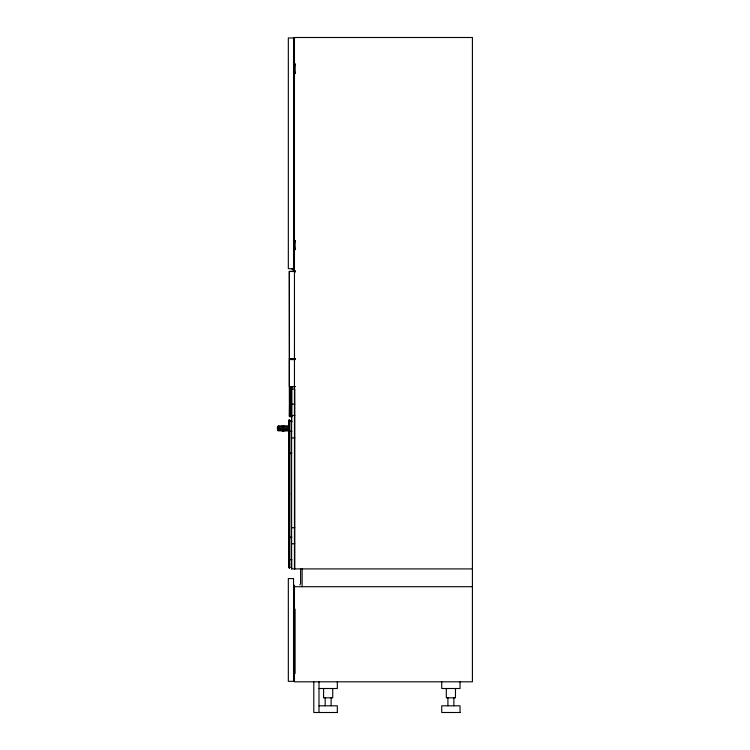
<?xml version="1.0" encoding="UTF-8"?>
<svg xmlns="http://www.w3.org/2000/svg" width="750" height="750" viewBox="0 0 750 750"><rect width="100%" height="100%" fill="white"/><g stroke="black" fill="none" stroke-linecap="round" stroke-linejoin="round"><path stroke-width="1.12" d="M288.675 430.556L288.647 426.084L278.606 426.084C276.881 426.347 276.975 430.538 278.606 430.819L288.741 430.819L288.731 430.238L277.65 430.238M289.397 416.128L289.838 387.272L289.838 416.625L291.731 416.625L291.731 387.272L289.341 387.769L289.397 416.128L289.838 416.625L289.838 387.328M472.416 568.913L291.6 568.913L291.6 559.669M291.6 568.913L291.6 389.016L294.797 389.016L294.797 568.913M291.6 422.203L291.6 416.588M294.984 272.419C296.119 269.391 287.597 268.05 295.031 270.591M288.656 427.116L277.584 427.116L278.606 426.15C279.506 428.4 277.95 433.266 277.603 428.616L288.675 428.616M295.256 271.341L289.397 271.341M289.397 359.456L289.397 386.663L295.256 386.653L289.266 386.559L289.256 359.541L295.256 359.616M295.256 271.5L289.247 271.5L289.397 358.791L289.397 271.434M284.175 430.238L282.338 430.819M289.791 567.459L289.491 567.872L289.491 420.028L288.769 420.431L289.181 567.872L289.181 420.028L288.872 426.244M288.647 426.337L278.259 426.375L277.856 428.616M288.947 420.206L289.181 567.872M288.769 420.431L289.894 420.431L289.181 420.431M288.769 567.459L289.894 567.459L289.491 567.872M289.397 358.753L295.256 358.753M284.025 430.753C281.494 431.053 284.634 429.769 282.909 430.819M283.594 430.256C283.322 431.334 281.991 424.312 284.128 426.337M278.156 430.753L278.156 426.15M283.134 430.238L282.188 430.819M291.731 416.128L289.341 416.128L289.838 416.625M289.181 567.459L289.791 567.769L289.894 420.431M277.838 430.556L277.603 428.616M299.831 584.963L300.6 583.641L300.6 568.913M289.838 387.497L289.838 416.409M295.256 359.447L289.331 359.466M284.109 430.556L283.059 430.556M284.128 430.556L283.078 430.556M283.087 426.337L282.347 426.084L284.025 426.15M294.45 64.078L295.359 64.041M294.45 64.2L295.359 64.2M294.45 64.659L295.359 64.659M294.45 65.391L295.359 65.391M294.45 66.338L295.359 66.338M294.45 67.453L295.359 67.453M294.45 68.644L295.359 68.644M294.45 69.834L295.359 69.834M294.45 70.941L295.359 70.941M294.45 71.897L295.359 71.897M294.45 72.628L295.359 72.628M294.45 73.087L295.359 73.087M294.45 73.247L295.359 73.209M294.45 240.459L295.359 240.497M294.45 240.619L295.359 240.619M294.45 241.078L295.359 241.078M294.45 241.809L295.359 241.809M294.45 242.766L295.359 242.766M294.45 243.872L295.359 243.872M294.45 245.062L295.359 245.062M294.45 246.253L295.359 246.253M294.45 247.359L295.359 247.359M294.45 248.316L295.359 248.316M294.45 249.047L295.359 249.047M294.45 249.506L295.359 249.506M294.45 249.666L295.359 249.628M295.256 358.631L289.266 358.697M289.397 387.497L291.731 387.497M289.341 387.769L291.731 387.769M291.6 404.147L294.797 404.147M291.6 415.463L294.797 415.463M289.397 416.409L291.731 416.409M289.566 416.569L291.731 416.569M288.656 426.666L277.641 426.666M277.584 429.788L288.656 429.788M288.741 430.556L277.969 430.434M289.688 431.278L291.909 431.278M291.6 437.944L294.797 437.944M289.688 453.103L291.909 453.103M288.769 454.106L289.894 454.106M288.769 493.95L289.894 493.95M291.6 527.756L294.797 527.756M289.688 537.122L291.909 537.122M288.769 538.125L289.894 538.125M291.6 543.825L294.797 543.825M289.688 559.641L291.909 559.641M294.459 586.706L472.416 586.706M319.003 688.509L337.312 688.509L337.312 681.816M319.003 705.806L337.312 705.806L337.312 712.5M337.416 712.5L313.791 712.5L313.791 681.816M460.144 712.5L441.731 712.5L441.731 705.806L460.041 705.806L460.041 712.5M289.688 421.275L291.994 421.388M282.159 426.084L282.938 426.337M289.181 567.769L288.872 429.722M282.741 426.15L283.228 426.141M460.041 681.816L460.041 688.509L441.731 688.509L441.731 681.816M455.466 688.509L455.466 697.828L446.306 697.828L446.306 688.509M453.863 697.828L453.863 705.806M447.909 697.828L447.909 705.806M332.738 688.509L332.738 697.828L323.578 697.828L323.578 688.509M331.134 697.828L331.134 705.806M325.181 697.828L325.181 705.806M319.003 681.816L319.003 712.5M302.128 568.913L302.128 586.706M295.078 609.103L295.078 673.538M294.459 568.913L294.459 37.5L472.416 37.5L472.416 681.816L294.459 681.816L294.459 585.169M284.991 430.238L284.925 430.819L284.962 430.238M293.541 37.959L288.328 37.959L288.328 268.688L293.541 268.688L293.541 37.959M293.541 578.578L288.328 578.578L288.328 681.356L293.541 681.356L293.541 578.578"/></g></svg>
